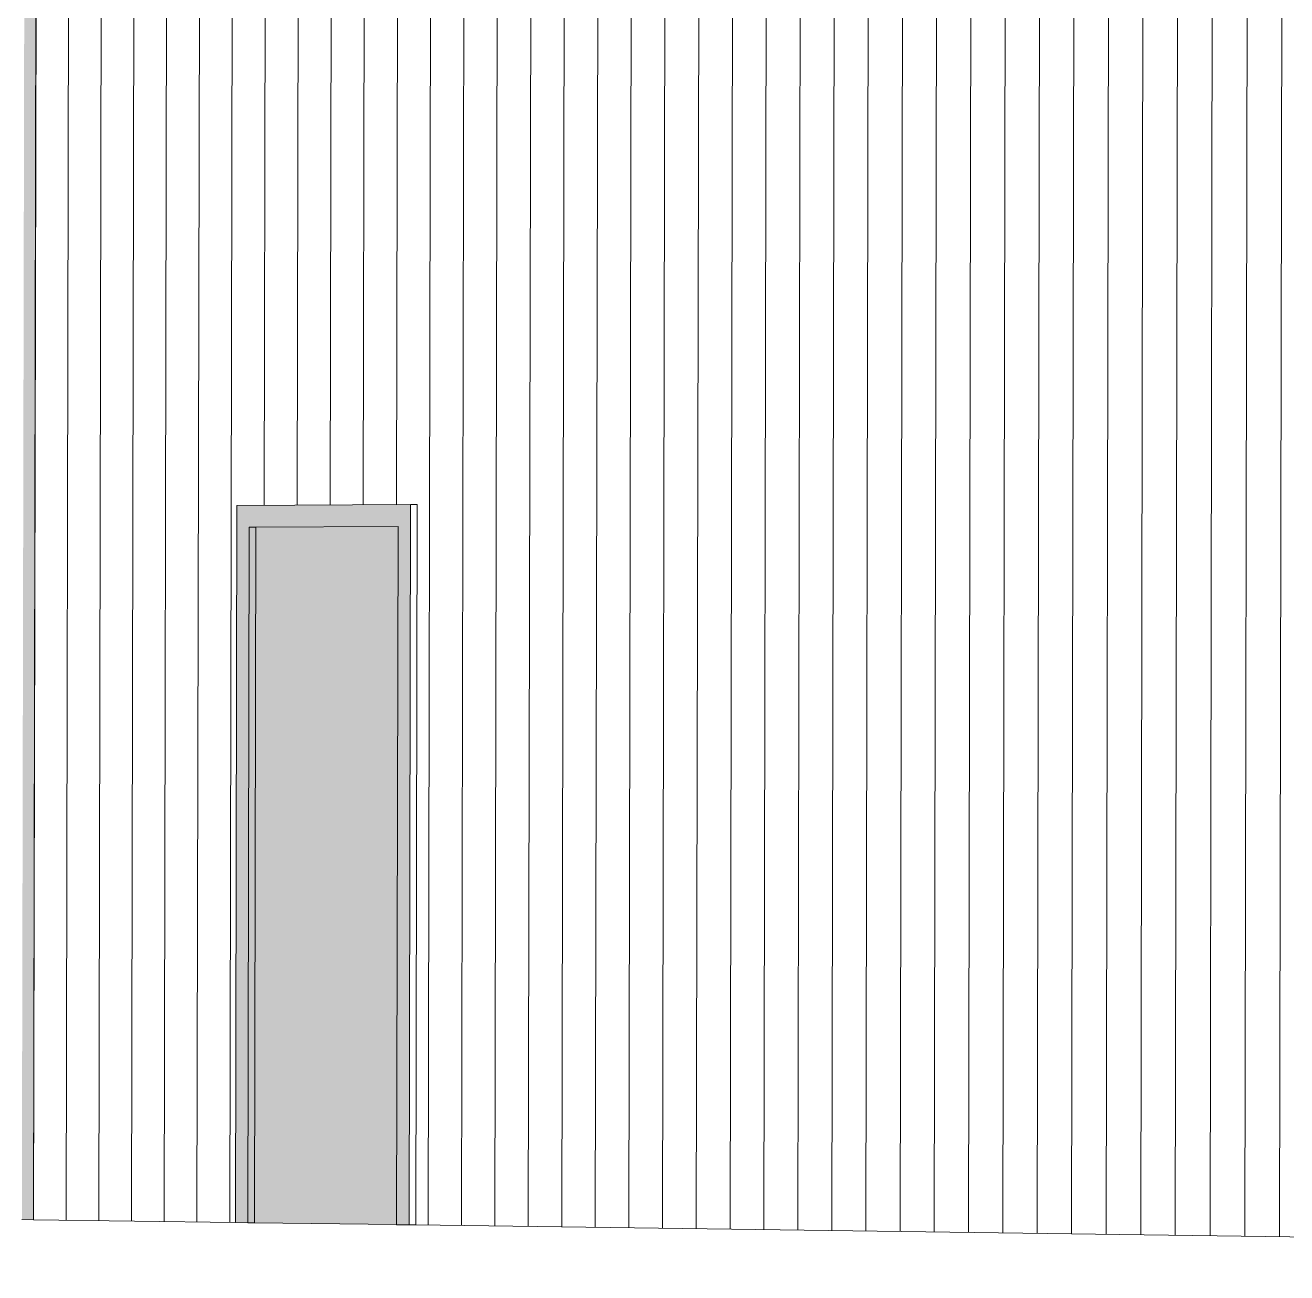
# Model space of a CAD drawing. Header units: inches. Extents: x 31213 to 31218, y -65 to 66.
# Drawn here: x 31215.76399 to 31215.8053, y -64.91417 to -64.87331 of the extents above; entities that cross this region are included whole.
import ezdxf

# ---------------------------------------------------------------- set-up
doc = ezdxf.new("R2010")
doc.units = ezdxf.units.IN
doc.header["$MEASUREMENT"] = 0
for name, color, linetype, lineweight in [('A-DOOR', 31, 'Continuous', 13), ('A-DOOR-FRAM', 31, 'Continuous', 9), ('A-GLAZ-CWMG', 51, 'Continuous', 9), ('A-WALL-PATT', 111, 'Continuous', 13), ('L-SITE-WALL', 31, 'Continuous', 13)]:
    doc.layers.add(name, color=color, linetype=linetype, lineweight=lineweight)

# ---------------------------------------------------------------- blocks, each defined once
blk = doc.blocks.new('FP_52-Looking South East')
at = {"layer": 'A-WALL-PATT', "lineweight": 9}
for p, q in [((-6208.764598, -64.912851), (-6208.764489, -64.854466)), ((-6208.763475, -64.912867), (-6208.763366, -64.854425)), ((-6208.762349, -64.912882), (-6208.76224, -64.854385)), ((-6208.761221, -64.912897), (-6208.761113, -64.854344)), ((-6208.760091, -64.912912), (-6208.759983, -64.854304)), ((-6208.758959, -64.912928), (-6208.758851, -64.854263)), ((-6208.757825, -64.912943), (-6208.757717, -64.854222)), ((-6208.756689, -64.912958), (-6208.756581, -64.854181)), ((-6208.75555, -64.912974), (-6208.755443, -64.854141)), ((-6208.75441, -64.912989), (-6208.754302, -64.8541)), ((-6208.776816, -64.912686), (-6208.776705, -64.854905)), ((-6208.775716, -64.912701), (-6208.775605, -64.854865)), ((-6208.774613, -64.912716), (-6208.774503, -64.854826)), ((-6208.773509, -64.912731), (-6208.773398, -64.854786)), ((-6208.772402, -64.912746), (-6208.772292, -64.854746)), ((-6208.771294, -64.912761), (-6208.771184, -64.854706)), ((-6208.770183, -64.912776), (-6208.770073, -64.854666)), ((-6208.76907, -64.912791), (-6208.768961, -64.854626)), ((-6208.767955, -64.912806), (-6208.767846, -64.854586)), ((-6208.766838, -64.912821), (-6208.766729, -64.854546)), ((-6208.765719, -64.912836), (-6208.76561, -64.854506)), ((-6208.78766, -64.889043), (-6208.787593, -64.855296)), ((-6208.78658, -64.889035), (-6208.786514, -64.855257)), ((-6208.785498, -64.889028), (-6208.785432, -64.855218)), ((-6208.784414, -64.889021), (-6208.784348, -64.855179)), ((-6208.783328, -64.889013), (-6208.783262, -64.85514)), ((-6208.782286, -64.912612), (-6208.782175, -64.855101)), ((-6208.781196, -64.912627), (-6208.781085, -64.855062)), ((-6208.780104, -64.912642), (-6208.779993, -64.855023)), ((-6208.77901, -64.912656), (-6208.778899, -64.854984)), ((-6208.777914, -64.912671), (-6208.777803, -64.854944)), ((-6208.794143, -64.912452), (-6208.79403, -64.855527)), ((-6208.793075, -64.912466), (-6208.792962, -64.855489)), ((-6208.792005, -64.912481), (-6208.791892, -64.85545)), ((-6208.790933, -64.912495), (-6208.79082, -64.855412)), ((-6208.789859, -64.91251), (-6208.789747, -64.855373)), ((-6208.788784, -64.912524), (-6208.788671, -64.855335))]:
    blk.add_line(p, q, dxfattribs=at)

msp = doc.modelspace()

# ---------------------------------------------------------------- hatches: boundary and pattern name
at = {"layer": 'A-DOOR', "lineweight": 5}
msp.add_hatch(color=256, dxfattribs=at).paths.add_polyline_path([(31215.77637, -64.912601), (31215.776415, -64.889729), (31215.771542, -64.889759), (31215.771497, -64.912535)], flags=0)
at = {"layer": 'A-DOOR-FRAM', "lineweight": 13}
msp.add_hatch(color=256, dxfattribs=at).paths.add_polyline_path([(31215.77656, -64.912609), (31215.776606, -64.88901), (31215.770921, -64.889049), (31215.770875, -64.912532), (31215.771279, -64.912538), (31215.771324, -64.889758), (31215.776197, -64.889728), (31215.776152, -64.912604)], flags=0)
at = {"layer": 'A-DOOR-FRAM', "lineweight": 5}
msp.add_hatch(color=256, dxfattribs=at).paths.add_polyline_path([(31215.771279, -64.912538), (31215.771497, -64.912535), (31215.771542, -64.889759), (31215.771324, -64.889759), (31215.771285, -64.909705)], flags=0)
at = {"layer": 'A-GLAZ-CWMG', "lineweight": 5}
for points in [[(31215.764256, -64.912437), (31215.76437, -64.85498), (31215.763993, -64.854994), (31215.763879, -64.912432)], [(31215.764256, -64.912437), (31215.764264, -64.912437), (31215.764377, -64.855566), (31215.764697, -64.855523), (31215.764697, -64.855519), (31215.764369, -64.855522), (31215.764261, -64.909705)]]:
    msp.add_hatch(color=256, dxfattribs=at).paths.add_polyline_path(points, flags=0)

# ---------------------------------------------------------------- linework, layer by layer
at = {"layer": 'A-DOOR', "lineweight": 9}
for p, q in [((31215.771542, -64.889759), (31215.771497, -64.912535)), ((31215.771497, -64.912535), (31215.776152, -64.912598))]:
    msp.add_line(p, q, dxfattribs=at)
at = {"layer": 'A-DOOR-FRAM'}
for p, q in [((31215.770921, -64.889049), (31215.770875, -64.912532)), ((31215.776606, -64.88901), (31215.770921, -64.889049)), ((31215.77656, -64.912609), (31215.776606, -64.88901)), ((31215.776606, -64.88901), (31215.776824, -64.889011)), ((31215.776824, -64.889011), (31215.776778, -64.912607)), ((31215.776824, -64.889011), (31215.776778, -64.912607)), ((31215.771279, -64.912538), (31215.771324, -64.889758)), ((31215.771324, -64.889758), (31215.776197, -64.889728)), ((31215.771542, -64.889759), (31215.771324, -64.889758)), ((31215.771542, -64.889759), (31215.771497, -64.912535)), ((31215.776197, -64.889728), (31215.776152, -64.912604)), ((31215.770875, -64.912532), (31215.771279, -64.912538)), ((31215.771497, -64.912535), (31215.771279, -64.912538)), ((31215.776152, -64.912604), (31215.77656, -64.912609)), ((31215.776778, -64.912607), (31215.77656, -64.912609))]:
    msp.add_line(p, q, dxfattribs=at)
at = {"layer": 'A-GLAZ-CWMG'}
for p, q in [((31215.76437, -64.85498), (31215.764256, -64.912437)), ((31215.764256, -64.912437), (31215.763879, -64.912432))]:
    msp.add_line(p, q, dxfattribs=at)
at = {"layer": 'L-SITE-WALL'}
for p, q in [((31215.764377, -64.855566), (31215.764264, -64.912437)), ((31215.771497, -64.912535), (31215.771542, -64.889759)), ((31215.764264, -64.912437), (31215.770875, -64.912527)), ((31215.776778, -64.912607), (31215.892753, -64.914175))]:
    msp.add_line(p, q, dxfattribs=at)

# ---------------------------------------------------------------- block references
at = {"layer": 'L-SITE-WALL', "lineweight": 9}
msp.add_blockref('FP_52-Looking South East', (37424.559473, 0), dxfattribs=at)

doc.saveas('drawing.dxf')
